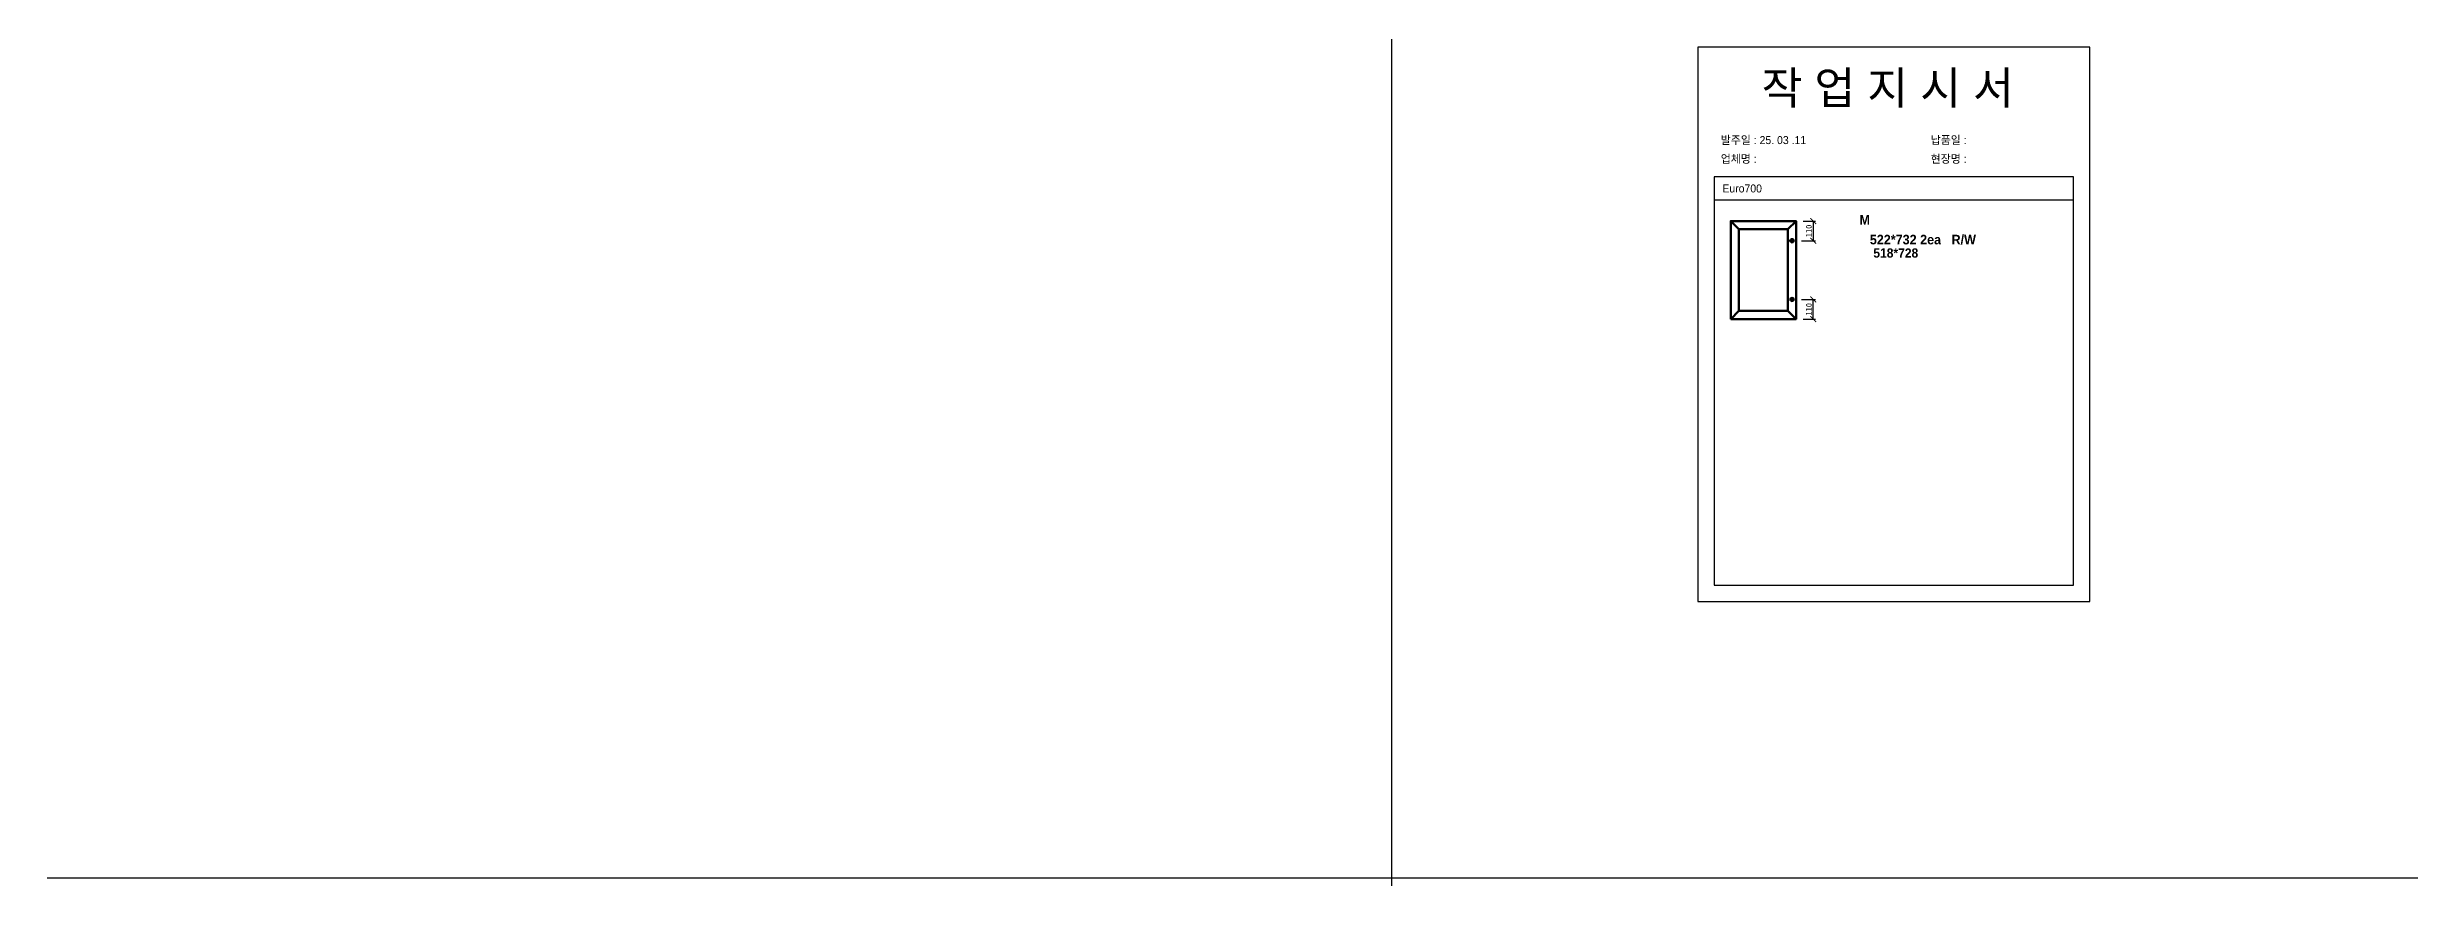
# Model space of a CAD drawing. Header units: millimetres. Extents: x -44117 to 256353, y -2095463 to 65325.
# Drawn here: x 104535 to 114664, y -12578 to -9018 of the extents above; entities that cross this region are included whole.
import ezdxf

# ---------------------------------------------------------------- set-up
doc = ezdxf.new("R2010")
doc.units = ezdxf.units.MM
doc.header["$LTSCALE"] = 10
doc.layers.add('Layer1', color=7, linetype='Continuous', lineweight=70)
doc.dimstyles.new('ISO-25', dxfattribs={"dimtxt": 2.5, "dimasz": 2.5, "dimexe": 1, "dimexo": 1, "dimtad": 1, "dimtxsty": 'Standard', "dimblk": 'ARCHTICK', "dimcen": 2.5, "dimadec": 0, "dimazin": 0, "dimtfac": 1, "dimtmove": 0, "dimatfit": 3, "dimfxl": 0, "dimarcsym": 0})

# ---------------------------------------------------------------- blocks, each defined once
blk = doc.blocks.new('_ArchTick')
at = {"color": 0, "linetype": 'ByBlock', "const_width": 0.15}
blk.add_lwpolyline([(-0.5, -0.5), (0.5, 0.5)], dxfattribs=at)
blk = doc.blocks.new('*D2091')
at = {"color": 0, "lineweight": -2}
for p, q in [((112056, -10099), (112117, -10099)), ((112107, -10183), (112107, -10099)), ((112063, -10183), (112117, -10183))]:
    blk.add_line(p, q, dxfattribs=at)
at = {"layer": 'Defpoints', "color": 0}
for p in [(112026, -10099), (112107, -10099), (112033, -10183)]:
    blk.add_point(p, dxfattribs=at)
at = {"color": 0, "lineweight": -2, "xscale": 25, "yscale": 25, "zscale": 25}
for p, rotation in [((112107, -10099), 90), ((112107, -10183), 270)]:
    blk.add_blockref('_ArchTick', p, dxfattribs=dict(at, rotation=rotation))
at = {"color": 0, "insert": (112088, -10141), "char_height": 25, "attachment_point": 5, "rotation": 90}
blk.add_mtext('110', dxfattribs=at)
blk = doc.blocks.new('*D2092')
at = {"color": 0, "lineweight": -2}
for p, q in [((112063, -9763), (112117, -9763)), ((112107, -9763), (112107, -9847)), ((112056, -9847), (112117, -9847))]:
    blk.add_line(p, q, dxfattribs=at)
at = {"layer": 'Defpoints', "color": 0}
for p in [(112033, -9763), (112026, -9847), (112107, -9847)]:
    blk.add_point(p, dxfattribs=at)
at = {"color": 0, "lineweight": -2, "xscale": 25, "yscale": 25, "zscale": 25}
for p, rotation in [((112107, -9763), 90), ((112107, -9847), 270)]:
    blk.add_blockref('_ArchTick', p, dxfattribs=dict(at, rotation=rotation))
at = {"color": 0, "insert": (112088, -9805), "char_height": 25, "attachment_point": 5, "rotation": 90}
blk.add_mtext('110', dxfattribs=at)

msp = doc.modelspace()

# ---------------------------------------------------------------- linework, layer by layer
for p, q in [((113222.58085, -9572.7505), (111682.58085, -9572.7505)), ((113222.58085, -9672.7505), (111682.58085, -9672.7505))]:
    msp.add_line(p, q)
at = {"color": 1}
msp.add_line((104535.41959, -12578.23215), (196804.56645, -12578.23215), dxfattribs=at)
for p in [(110300.49669, 21924.9366), (110300.49669, 14161.07811), (110300.49669, 18584.38997), (110300.49669, 10820.53148), (110300.49669, 18627.87121), (110300.49669, 10864.01272), (110300.49669, 15287.32457), (110300.49669, 7523.46608), (110300.49669, 3746.75115), (110300.49669, 21924.9366), (110300.49669, 14161.07811), (110300.49669, 18584.38997), (110300.49669, 10820.53148), (110300.49669, 18627.87121), (110300.49669, 10864.01272), (110300.49669, 15287.32457), (110300.49669, 7523.46608), (110300.49669, 3746.75115), (110300.49669, 21924.9366), (110300.49669, 14161.07811), (110300.49669, 18584.38997), (110300.49669, 10820.53148), (110300.49669, 18627.87121), (110300.49669, 10864.01272), (110300.49669, 15287.32457), (110300.49669, 7523.46608), (110300.49669, 3746.75115), (110300.49669, 21924.9366), (110300.49669, 14161.07811), (110300.49669, 18584.38997), (110300.49669, 10820.53148), (110300.49669, 18627.87121), (110300.49669, 10864.01272), (110300.49669, 15287.32457), (110300.49669, 7523.46608), (110300.49669, 3746.75115), (110300.49669, 21924.9366), (110300.49669, 14161.07811), (110300.49669, 18584.38997), (110300.49669, 10820.53148), (110300.49669, 18627.87121), (110300.49669, 10864.01272), (110300.49669, 15287.32457), (110300.49669, 7523.46608), (110300.49669, 3746.75115), (110300.49669, 21924.9366), (110300.49669, 14161.07811), (110300.49669, 18584.38997), (110300.49669, 10820.53148), (110300.49669, 18627.87121), (110300.49669, 10864.01272), (110300.49669, 15287.32457), (110300.49669, 7523.46608), (110300.49669, 3746.75115), (110300.49669, 21924.9366), (110300.49669, 14161.07811), (110300.49669, 18584.38997), (110300.49669, 10820.53148), (110300.49669, 18627.87121), (110300.49669, 10864.01272), (110300.49669, 15287.32457), (110300.49669, 7523.46608), (110300.49669, 3746.75115), (110300.49669, 21924.9366), (110300.49669, 14161.07811), (110300.49669, 18584.38997), (110300.49669, 10820.53148), (110300.49669, 18627.87121), (110300.49669, 10864.01272), (110300.49669, 15287.32457), (110300.49669, 7523.46608), (110300.49669, 3746.75115), (110300.49669, 21924.9366), (110300.49669, 14161.07811), (110300.49669, 18584.38997), (110300.49669, 10820.53148), (110300.49669, 18627.87121), (110300.49669, 10864.01272), (110300.49669, 15287.32457), (110300.49669, 7523.46608), (110300.49669, 3746.75115), (110300.49669, 21924.9366), (110300.49669, 14161.07811), (110300.49669, 18584.38997), (110300.49669, 10820.53148), (110300.49669, 18627.87121), (110300.49669, 10864.01272), (110300.49669, 15287.32457), (110300.49669, 7523.46608), (110300.49669, 3746.75115), (110300.49669, 12702.87182), (110300.49669, 4939.01333), (110300.49669, 9362.32519), (110300.49669, 1598.4667), (110300.49669, 9405.80642), (110300.49669, 1641.94794), (110300.49669, 6065.25979), (110300.49669, -1698.5987), (110300.49669, -5475.31363), (110300.49669, 12702.87182), (110300.49669, 4939.01333), (110300.49669, 9362.32519), (110300.49669, 1598.4667), (110300.49669, 9405.80642), (110300.49669, 1641.94794), (110300.49669, 6065.25979), (110300.49669, -1698.5987), (110300.49669, -5475.31363), (110300.49669, 12702.87182), (110300.49669, 4939.01333), (110300.49669, 9362.32519), (110300.49669, 1598.4667), (110300.49669, 9405.80642), (110300.49669, 1641.94794), (110300.49669, 6065.25979), (110300.49669, -1698.5987), (110300.49669, -5475.31363), (110300.49669, 12702.87182), (110300.49669, 4939.01333), (110300.49669, 9362.32519), (110300.49669, 1598.4667), (110300.49669, 9405.80642), (110300.49669, 1641.94794), (110300.49669, 6065.25979), (110300.49669, -1698.5987), (110300.49669, -5475.31363), (110300.49669, 12702.87182), (110300.49669, 4939.01333), (110300.49669, 9362.32519), (110300.49669, 1598.4667), (110300.49669, 9405.80642), (110300.49669, 1641.94794), (110300.49669, 6065.25979), (110300.49669, -1698.5987), (110300.49669, -5475.31363)]:
    msp.add_xline(p, (0, 1), dxfattribs=at)
msp.add_lwpolyline([(111612.58085, -11393.58077), (113292.58085, -11393.58077), (113292.58085, -9017.58077), (111612.58085, -9017.58077)], close=True)
msp.add_lwpolyline([(111682.58085, -9572.7505), (111682.58085, -11323.58077), (113222.58085, -11323.58077), (113222.58085, -9572.7505)])
at = {"layer": 'Layer1'}
for p, q in [((111788.40993, -9798.00539), (111753.40993, -9763.00539)), ((111998.40993, -9798.00539), (112033.40993, -9763.00539)), ((112015.90993, -9836.50539), (112015.90993, -9857.50539)), ((112026.40993, -10099.00539), (112005.40993, -10099.00539)), ((112015.90993, -10088.50539), (112015.90993, -10109.50539)), ((111788.40993, -10148.00539), (111753.40993, -10183.00539)), ((112033.40993, -10183.00539), (111998.40993, -10148.00539))]:
    msp.add_line(p, q, dxfattribs=at)
for points in [[(111753.40993, -10183.00539), (112033.40993, -10183.00539), (112033.40993, -9763.00539), (111753.40993, -9763.00539)], [(111788.40993, -10148.00539), (111998.40993, -10148.00539), (111998.40993, -9798.00539), (111788.40993, -9798.00539)], [(112026.40993, -9847.00539), (112005.40993, -9847.00539)]]:
    msp.add_lwpolyline(points, close=True, dxfattribs=at)
for centre in [(112015.90993, -9847.00539), (112015.90993, -10099.00539)]:
    msp.add_circle(centre, 7, dxfattribs=at)

# ---------------------------------------------------------------- texts
at = {"attachment_point": 1}
for s, width, gutter_width, heights, insert, char_height in [('{\\fGulim|b0|i0|c129|p50;작 업 지 시 서}', 3307.3198183, 12.5, [-155.84554], (111885.38745, -9121.74329), 140), ('{\\fGulim|b0|i0|c129|p50;발주일 : 25. 03 .11}', 3307.3198183, 12.5, [-38.18216], (111710.1781, -9398.46371), 34.3), ('{\\fGulim|b0|i0|c129|p50;납품일 :}', 3307.3198183, 12.5, [-37.67976], (112610.15608, -9398.46371), 34.3), ('{\\fGulim|b0|i0|c129|p50;업체명 : }', 3307.3198183, 12.5, [38.2735], (111710.1781, -9479.11988), 34.3), ('{\\fGulim|b0|i0|c129|p50;현장명 : }', 3307.3198183, 12.5, [-38.2735], (112610.15608, -9479.11988), 34.3), ('{\\fGulim|b0|i0|c129|p50;Euro700 }', 3307.3198183, 12.5, [-35.25912], (111717.2203, -9605.78598), 34.3), ('{\\fGulim|b1|i0|c129|p50;M}', 2645.8558546, 10, [-42.24889], (112305.02661, -9737.36356), 41.16), ('{\\fGulim|b1|i0|c129|p50;\\P522*732 2ea   R/W}', 2645.8558546, 10, [-118.30778], (112349.30512, -9753.02322), 41.16)]:
    msp.add_mtext_dynamic_manual_height_columns(s, width=width, gutter_width=gutter_width, heights=heights, dxfattribs=dict(at, insert=insert, char_height=char_height))
at = {"color": 1, "insert": (112364.33772, -9879.93027), "char_height": 39.5136, "attachment_point": 1}
msp.add_mtext_dynamic_manual_height_columns('{\\fGulim|b1|i0|c129|p50;518*728}', width=2540.0216204, gutter_width=9.6, heights=[-40.6112], dxfattribs=at)

# ---------------------------------------------------------------- dimensions: what is measured, and where the dimension line sits
for base, p1, p2, picture, middle in [((112106.80165, -9847.00539), (112033.40993, -9763.00539), (112026.40993, -9847.00539), '*D2092', (112088.05165, -9805.00539)), ((112106.80165, -10099.00539), (112033.40993, -10183.00539), (112026.40993, -10099.00539), '*D2091', (112088.05165, -10141.00539))]:
    dim = msp.add_linear_dim(base=base, p1=p1, p2=p2, angle=90, text='110', dimstyle='ISO-25', override={"dimscale": 10, "dimexo": 3, "dimtxsty": 'Standard'})
    dim.commit()
    dim.dimension.update_dxf_attribs({"geometry": picture, "text_midpoint": middle})

doc.saveas('drawing.dxf')
